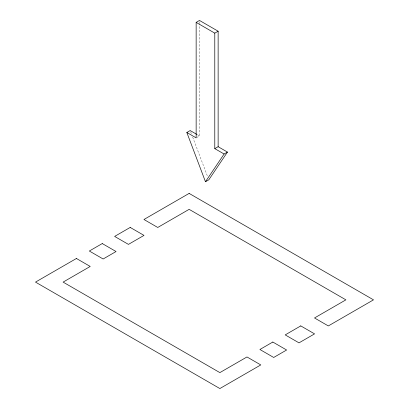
<?xml version="1.0" encoding="UTF-8"?>
<svg xmlns="http://www.w3.org/2000/svg" width="409" height="409" viewBox="0 0 409 409"><rect width="100%" height="100%" fill="white"/><g stroke="black" fill="none" stroke-linecap="round" stroke-linejoin="round"><path stroke-width="0.31" stroke-dasharray="2.04 1.53" d="M196.627 137.593L199.495 135.936L199.495 24.279M197.302 134.668L199.495 135.936M190.625 131.744L191.524 134.116M192.649 137.081L207.47 176.253M199.495 21.728L199.495 23.64"/><path stroke-width="0.61" d="M186.831 132.49L205.466 181.744L224.106 154.009L227.455 152.076L218.135 146.698L214.786 148.631L214.786 33.144L196.146 22.383L196.146 137.869L186.831 132.49L190.18 130.558L196.755 134.351M227.455 152.076L208.815 179.812L205.466 181.744M196.146 22.383L199.495 20.45L218.135 31.212L218.135 146.698M214.786 33.144L218.135 31.212M214.786 148.631L224.106 154.009M76.417 258.483L35.496 282.108L219.863 388.55L260.784 364.925L246.98 356.955L219.863 372.614L63.104 282.108L90.22 266.448L76.417 258.483M102.255 243.565L89.336 251.024L103.14 258.989L116.059 251.53L102.255 243.565M130.205 227.43L114.638 236.417L128.441 244.383L144.009 235.395L130.205 227.43M189.137 193.406L143.948 219.495L157.746 227.465L189.137 209.342L345.896 299.848L314.511 317.967L328.315 325.937L373.504 299.848L189.137 193.406M272.823 342.036L259.899 349.496L273.703 357.466L286.622 350.007L272.823 342.036M300.768 325.901L285.201 334.889L299.005 342.86L314.572 333.872L300.768 325.901"/></g></svg>
